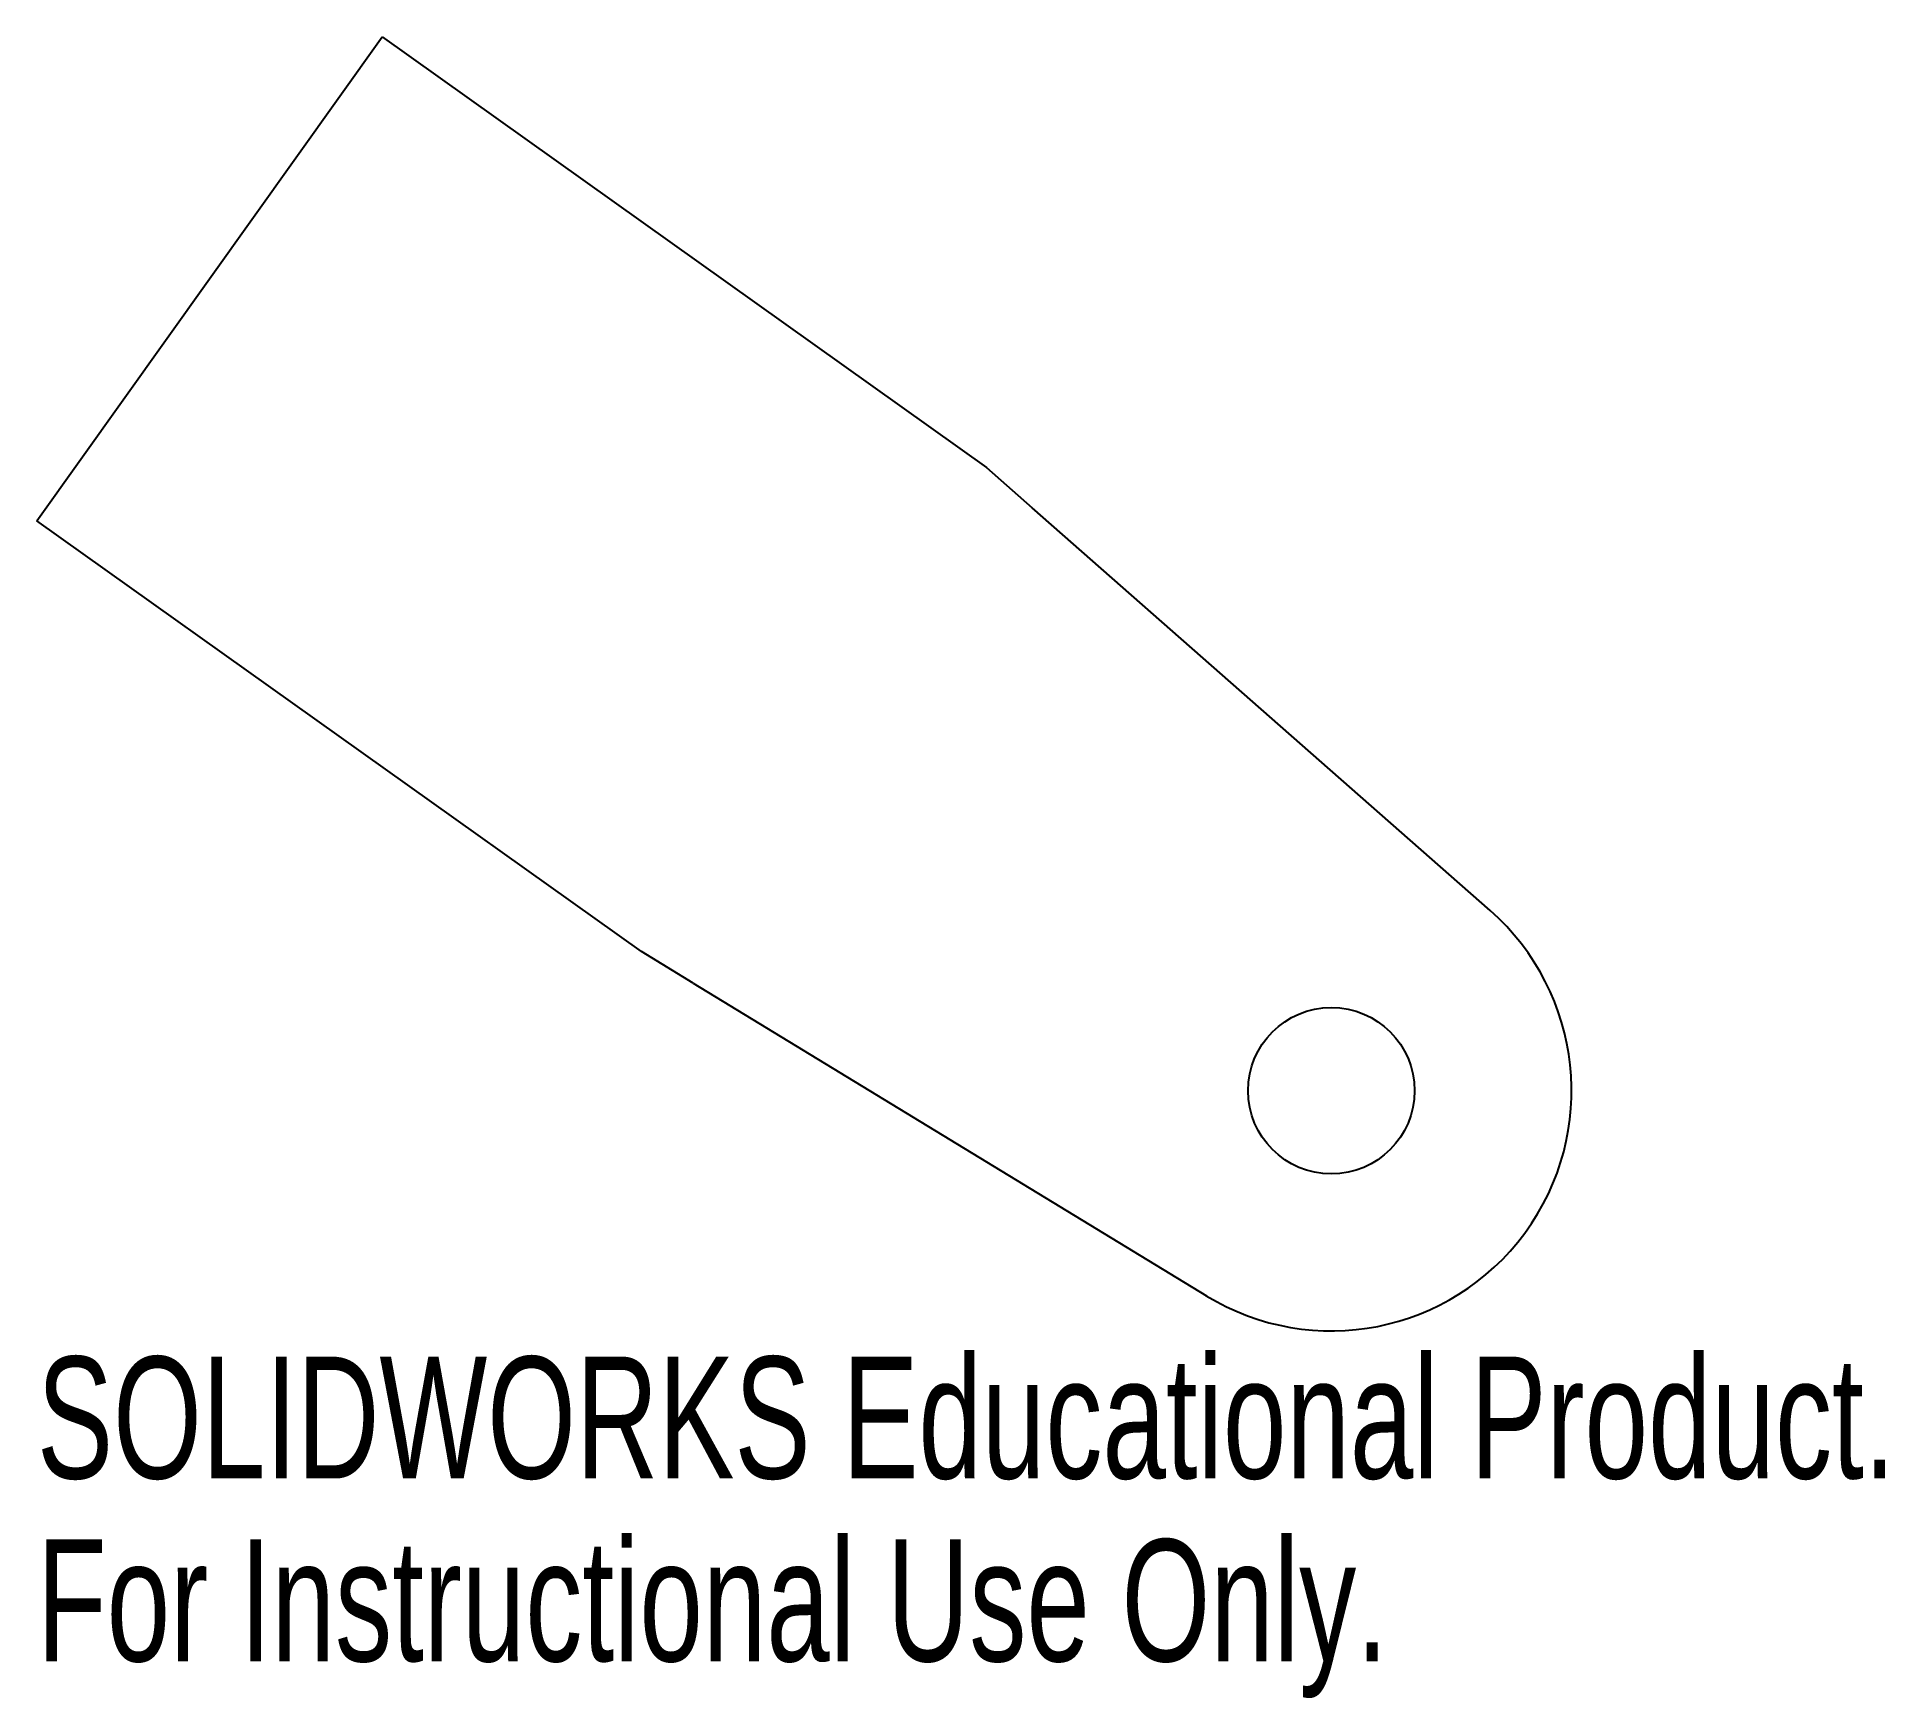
# Model space of a CAD drawing. Header units: inches. Extents: x -1.27 to 1.61, y -1.51 to 1.08.
import ezdxf

# ---------------------------------------------------------------- set-up
doc = ezdxf.new("R2010")
doc.units = ezdxf.units.IN
doc.header["$MEASUREMENT"] = 0
doc.styles.add('SLDTEXTSTYLE0', font='TXT', dxfattribs={"width": 0.7})

msp = doc.modelspace()

# ---------------------------------------------------------------- linework, layer by layer
at = {"color": 7, "linetype": 'Continuous', "lineweight": 25}
for p, q in [((-1.2704, 0.3289), (-0.7318, 1.0845)), ((-0.7318, 1.0845), (0.2116, 0.412)), ((0.2116, 0.412), (0.2832, 0.3494)), ((0.9977, -0.2794), (0.2832, 0.3494)), ((-0.327, -0.3436), (-1.2704, 0.3289)), ((-0.2461, -0.3931), (-0.327, -0.3436)), ((-0.2461, -0.3931), (0.5548, -0.8812))]:
    msp.add_line(p, q, dxfattribs=at)
msp.add_circle((0.7499, -0.5609), 0.1299, dxfattribs=at)
msp.add_arc((0.7499, -0.5609), 0.375, 238.6467, 48.6487, dxfattribs=at)

# ---------------------------------------------------------------- texts
at = {"color": 7, "linetype": 'Continuous', "char_height": 0.1903, "attachment_point": 1, "style": 'SLDTEXTSTYLE0'}
for s, insert in [('SOLIDWORKS Educational Product.', (-1.2704, -0.9761)), ('For Instructional Use Only.', (-1.2704, -1.2615))]:
    msp.add_mtext(s, dxfattribs=dict(at, insert=insert))

doc.saveas('drawing.dxf')
